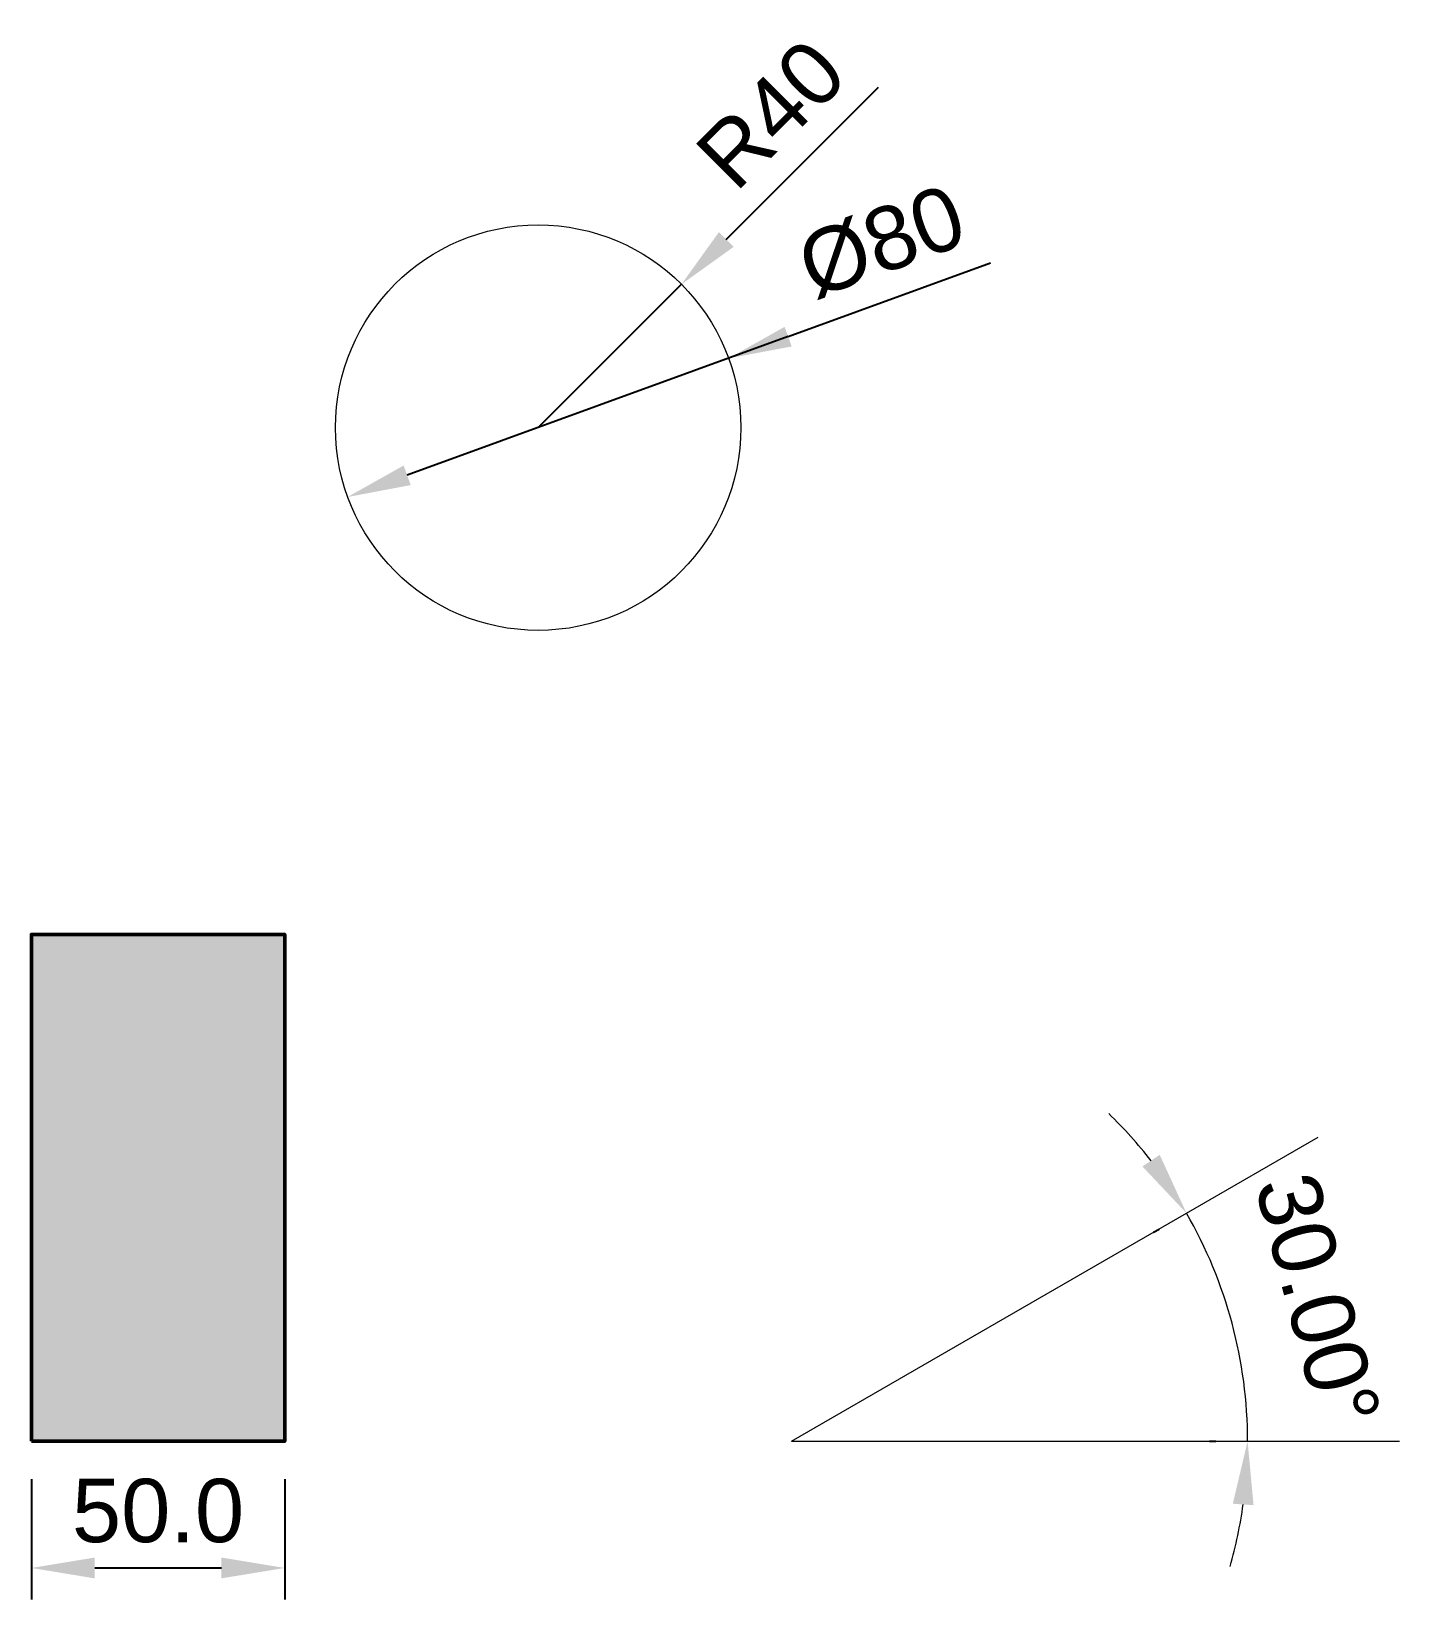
# Model space of a CAD drawing. Header units: millimetres. Extents: x -378 to 5270, y -325 to 2603.
# Drawn here: x 5000 to 5270, y -31.2 to 278.2 of the extents above.
import ezdxf

# ---------------------------------------------------------------- set-up
doc = ezdxf.new("R2010")
doc.units = ezdxf.units.MM
for name, color, linetype, lineweight in [('ASG-DIMENSION', 3, 'Continuous', 13), ('ASG-HATCH-FILL', 251, 'Continuous', 9), ('ASG-OUTLINE-SECONDARY', 8, 'Continuous', 18), ('ASG-SECTION-CUT', 7, 'Continuous', 50)]:
    doc.layers.add(name, color=color, linetype=linetype, lineweight=lineweight)
doc.styles.add('ASG-TEXT-ANNO', font='arial.ttf')
doc.dimstyles.new('ASG-DIM-ANGULAR', dxfattribs={"dimtxt": 2.5, "dimasz": 2.5, "dimexe": 1.25, "dimexo": 1.5, "dimgap": 1, "dimtad": 1, "dimdec": 0, "dimdsep": 46, "dimtxsty": 'ASG-TEXT-ANNO', "dimcen": 2.5, "dimclrd": 256, "dimclre": 256, "dimclrt": 256, "dimazin": 0, "dimtfac": 0.7, "dimtdec": 1, "dimtmove": 1, "dimatfit": 3})
doc.dimstyles.new('ASG-DIM-DETAIL', dxfattribs={"dimtxt": 2.5, "dimasz": 2.5, "dimexe": 1.25, "dimexo": 1.5, "dimgap": 1, "dimtad": 1, "dimdec": 1, "dimzin": 0, "dimdsep": 46, "dimtxsty": 'ASG-TEXT-ANNO', "dimcen": 2.5, "dimclrd": 256, "dimclre": 256, "dimclrt": 256, "dimazin": 2, "dimtfac": 0.7, "dimtdec": 1, "dimtmove": 1, "dimatfit": 3})
doc.dimstyles.new('ASG-DIM-DIAMETER', dxfattribs={"dimtxt": 2.5, "dimasz": 2.5, "dimexe": 1.25, "dimexo": 1.5, "dimgap": 1, "dimtad": 1, "dimdec": 0, "dimdsep": 46, "dimtxsty": 'ASG-TEXT-ANNO', "dimcen": 2.5, "dimclrd": 256, "dimclre": 256, "dimclrt": 256, "dimazin": 2, "dimtfac": 0.7, "dimtdec": 1, "dimtmove": 0, "dimatfit": 3})
doc.dimstyles.new('ASG-DIM-RADIUS', dxfattribs={"dimtxt": 2.5, "dimasz": 2.5, "dimexe": 1.25, "dimexo": 1.5, "dimgap": 1, "dimtad": 1, "dimdec": 0, "dimdsep": 46, "dimtxsty": 'ASG-TEXT-ANNO', "dimcen": 0, "dimclrd": 256, "dimclre": 256, "dimclrt": 256, "dimazin": 2, "dimtfac": 0.7, "dimtdec": 1, "dimtmove": 0, "dimatfit": 3})

msp = doc.modelspace()

# ---------------------------------------------------------------- hatches: boundary and pattern name
at = {"layer": 'ASG-HATCH-FILL'}
h = msp.add_hatch(color=256, dxfattribs=at)
h.dxf.hatch_style = 1
h.paths.add_polyline_path([(5000, 0), (5050, 0), (5050, 100), (5000, 100)])

# ---------------------------------------------------------------- linework, layer by layer
at = {"layer": 'ASG-OUTLINE-SECONDARY'}
for q in [(5253.92, 60), (5270, 0)]:
    msp.add_line((5150, 0), q, dxfattribs=at)
msp.add_circle((5100, 200), 40, dxfattribs=at)
at = {"layer": 'ASG-SECTION-CUT'}
msp.add_lwpolyline([(5000, 0), (5050, 0), (5050, 100), (5000, 100)], close=True, dxfattribs=at)

# ---------------------------------------------------------------- dimensions: what is measured, and where the dimension line sits
at = {"layer": 'ASG-DIMENSION'}
msp.add_radius_dim(center=(5100, 200), mpoint=(5128.28, 228.28), dimstyle='ASG-DIM-RADIUS', override={"dimscale": 5}, dxfattribs=at).render()
msp.add_diameter_dim_2p(p1=(5062.41, 186.32), p2=(5137.59, 213.68), dimstyle='ASG-DIM-DIAMETER', override={"dimscale": 5}, dxfattribs=at).render()
msp.add_angular_dim_3p(base=(5236.93, 23.29), center=(5150, 0), p1=(5240, 0), p2=(5227.94, 45), dimstyle='ASG-DIM-ANGULAR', override={"dimscale": 5}, dxfattribs=at).render()
msp.add_linear_dim(base=(5000, -25), p1=(5000, 0), p2=(5050, 0), dimstyle='ASG-DIM-DETAIL', override={"dimscale": 5}, dxfattribs=at).render()

doc.saveas('drawing.dxf')
